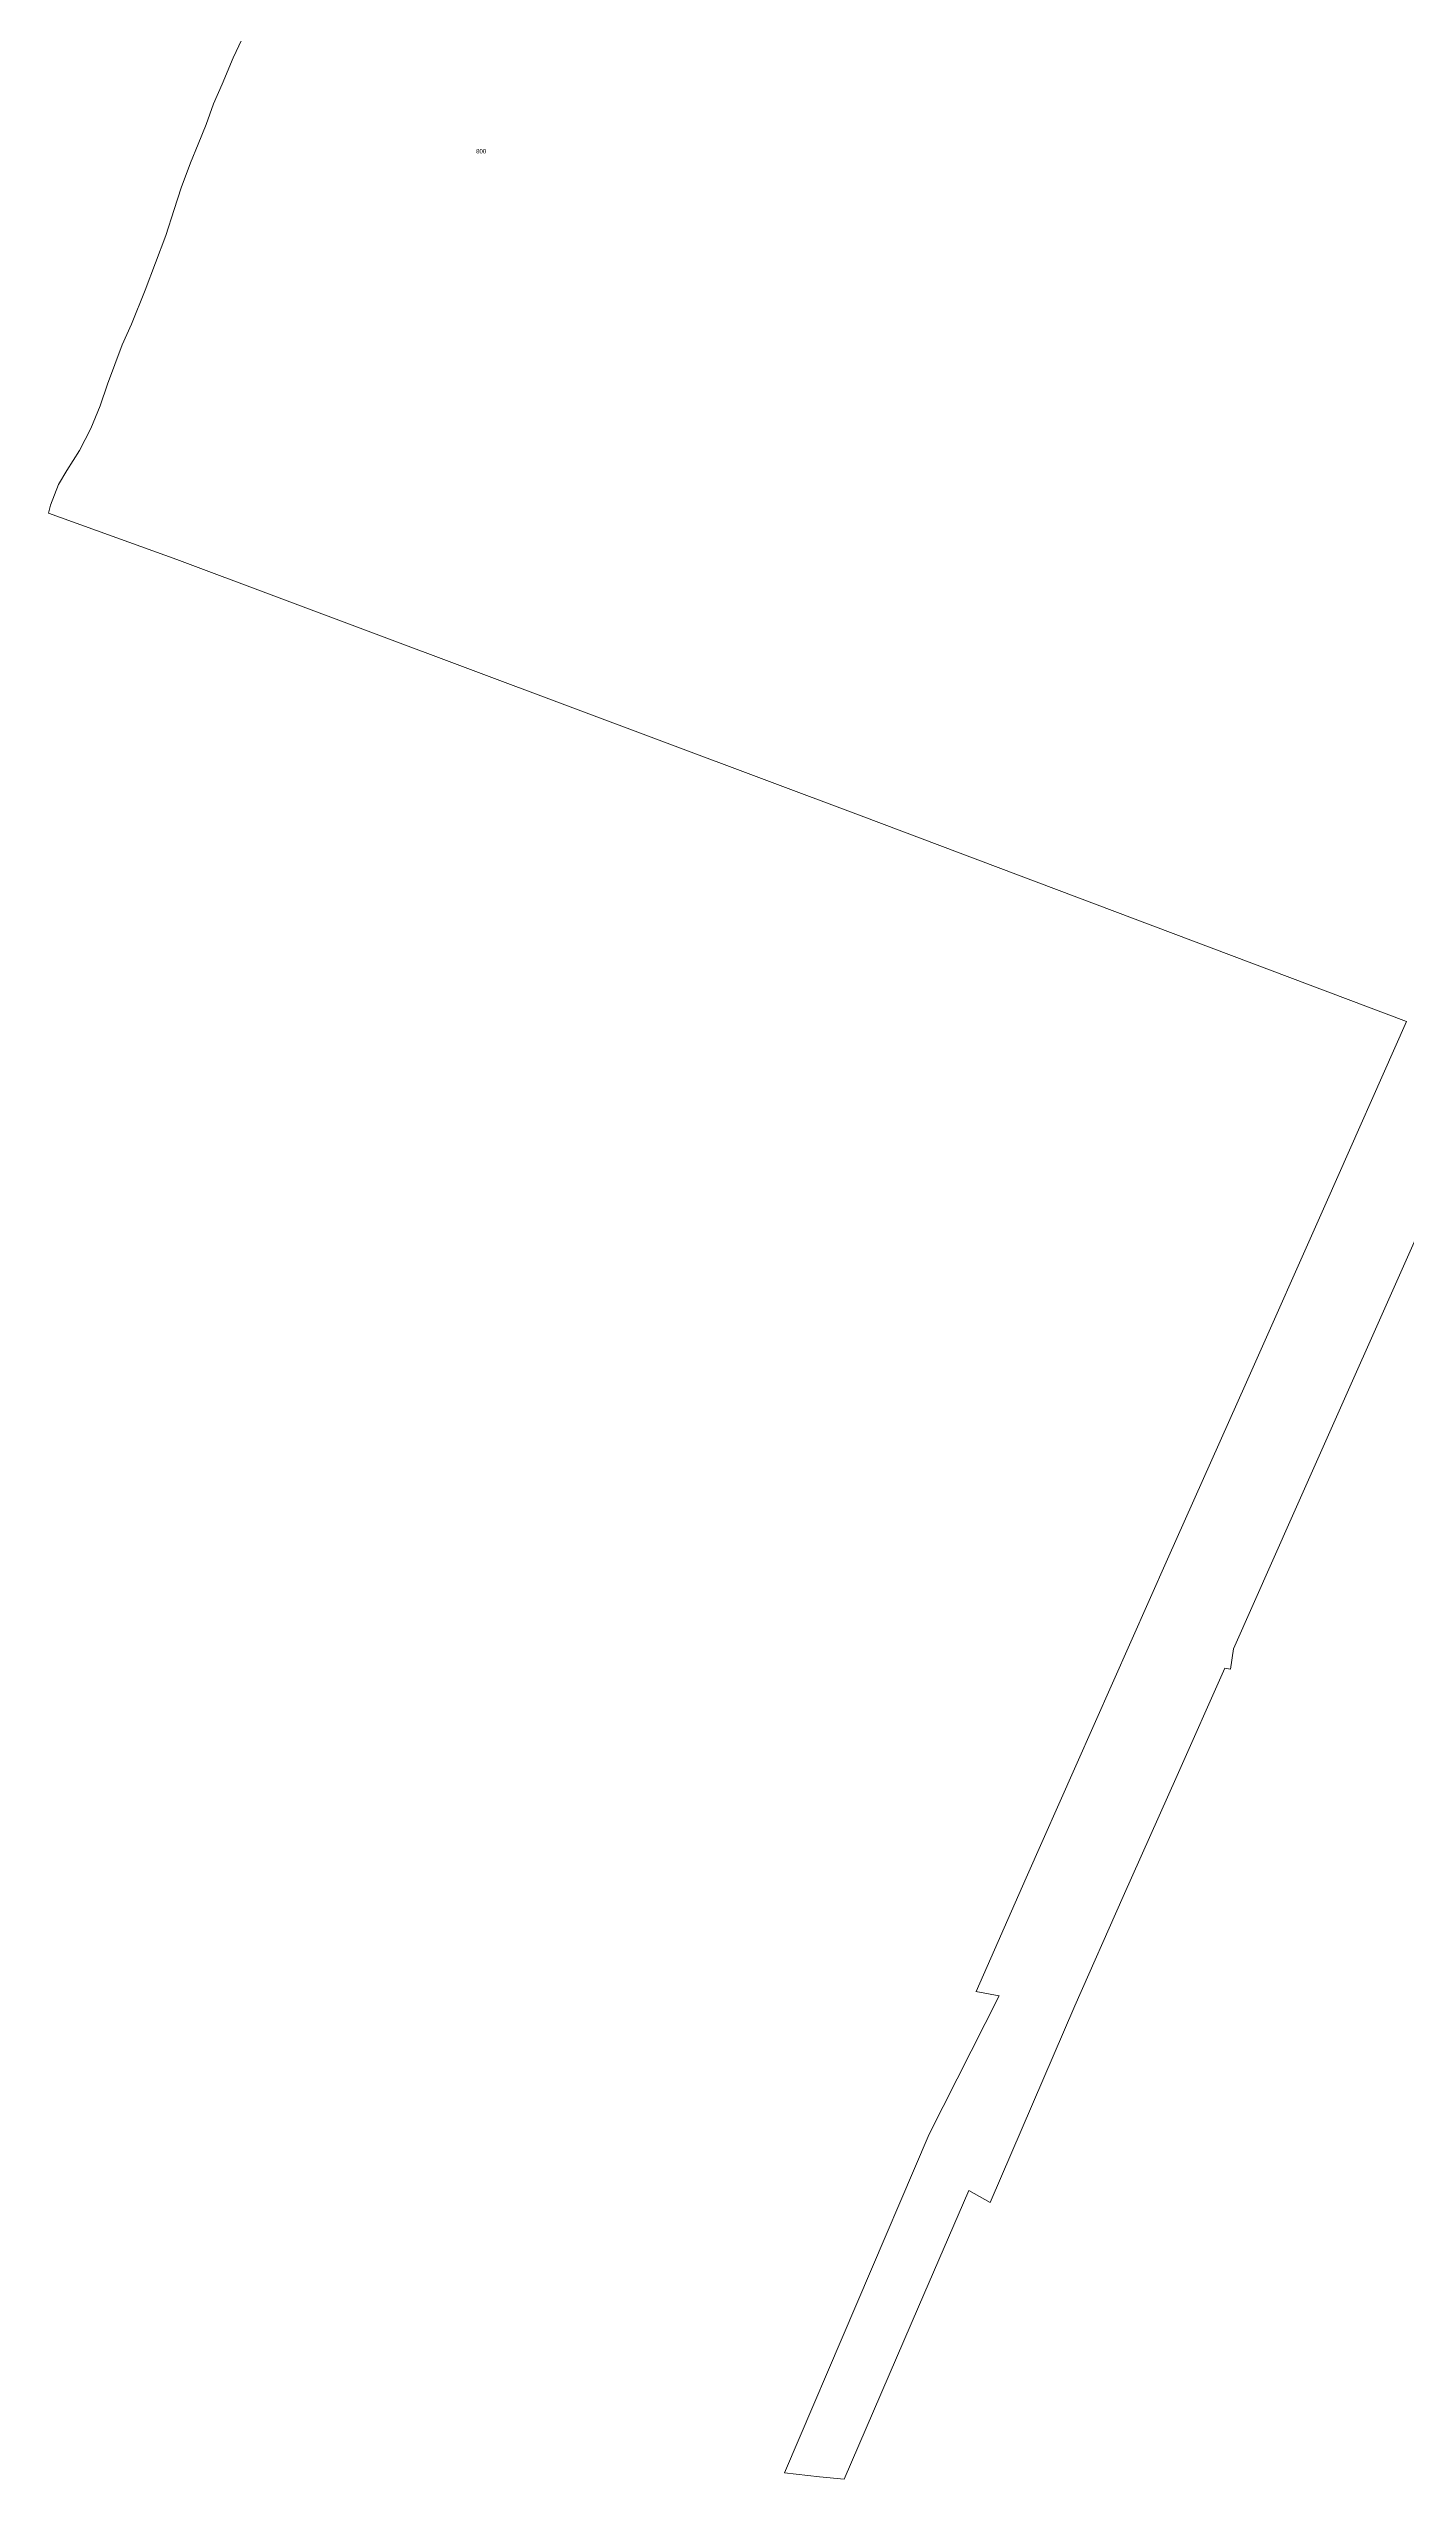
# Model space of a CAD drawing. Header units: metres. Extents: x 284044 to 286251, y 6274170 to 6277073.
# Drawn here: x 284044 to 284611, y 6274170 to 6275184 of the extents above; entities that cross this region are included whole.
import ezdxf

# ---------------------------------------------------------------- set-up
doc = ezdxf.new("R2010")
doc.units = ezdxf.units.M
doc.layers.add('Cadastre Land Parcels_SP_EXT', color=9, linetype='Continuous', lineweight=5)
doc.layers.add('Cadastre Roads_SP_EXT', color=9, linetype='Continuous', lineweight=5)
doc.styles.get("Standard").update_dxf_attribs({"font": 'arial.ttf'})

msp = doc.modelspace()

# ---------------------------------------------------------------- linework, layer by layer
at = {"layer": 'Cadastre Land Parcels_SP_EXT', "linetype": 'Continuous'}
msp.add_lwpolyline([(284124.7, 6275187.8), (284121.2, 6275180.1), (284116.5, 6275169.1), (284113, 6275160.9), (284109.9, 6275152.3), (284106.5, 6275144.1), (284103.4, 6275136.4), (284099.5, 6275126), (284096.5, 6275116.9), (284093.1, 6275106), (284088.7, 6275094.6), (284084.4, 6275083.2), (284078.7, 6275069.1), (284074.8, 6275060.5), (284071.8, 6275052.3), (284068.7, 6275044.1), (284065.7, 6275035), (284061.8, 6275025.5), (284057, 6275016.4), (284051.7, 6275008.1), (284048.2, 6275002.2), (284044.9, 6274993.6), (284044.1, 6274990.3), (284097.7, 6274971), (284383.1, 6274864.1), (284610.7, 6274778.3)], dxfattribs=at)
at = {"layer": 'Cadastre Roads_SP_EXT', "linetype": 'Continuous'}
msp.add_lwpolyline([(284610.7, 6274778.3), (284577.1, 6274702.6), (284543.9, 6274627.8), (284511, 6274554), (284472.7, 6274467.8), (284452, 6274421.2), (284431.1, 6274373.8), (284431, 6274373.8), (284440.7, 6274372), (284411.5, 6274314.2), (284351.1, 6274173), (284365.7, 6274171.4), (284376, 6274170.3), (284407.1, 6274242.3), (284428.1, 6274290.7), (284436.9, 6274285.8), (284472.3, 6274367.8), (284492.5, 6274413.3), (284515, 6274463.8), (284534.9, 6274508.6), (284537.3, 6274508.2), (284538.5, 6274516.6), (284563.1, 6274572.1), (284621.7, 6274703.8)], dxfattribs=at)

# ---------------------------------------------------------------- texts
at = {"layer": 'Cadastre Land Parcels_SP_EXT'}
msp.add_text('800', height=1.8, dxfattribs=at).set_placement((284222.5, 6275140.3))

doc.saveas('drawing.dxf')
